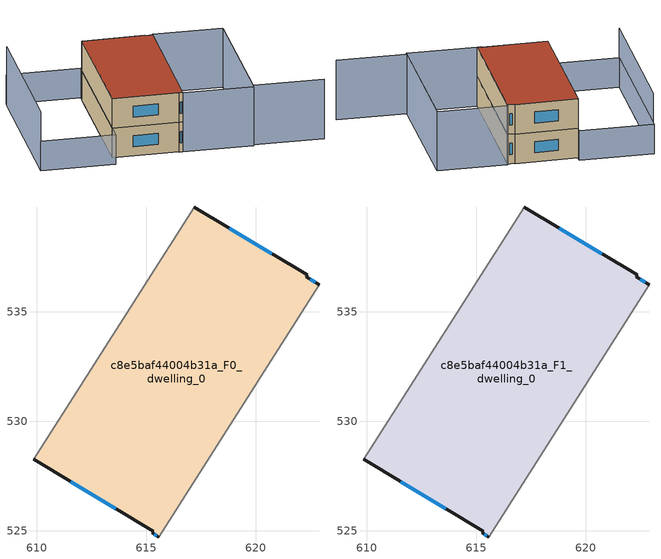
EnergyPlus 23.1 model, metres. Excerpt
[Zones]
c8e5baf44004b31a_F0_dwelling_0
 floor ground (EU_floor_Construction): 622.34,536.68 622.29,536.6 622.9,536.23 615.57,524.72 615.26,524.91 615.31,524.99 609.85,528.27 617.18,539.79 z0
 wall outside (EU_wall_Construction): 609.85,528.27 615.31,524.99 615.26,524.91 615.57,524.72 / 622.9,536.23 622.29,536.6 622.34,536.68 617.18,539.79 z0:3
 wall adiabatic (EU_wall_Construction): 617.18,539.79 609.85,528.27 / 615.57,524.72 622.9,536.23 z0:3
 window (EU_Window_Construction): 611.55,527.25 613.61,526.01 / 620.73,537.65 618.79,538.82 / 622.71,536.34 622.48,536.48 / 615.36,524.85 615.48,524.78 z0.93:2.07
c8e5baf44004b31a_F1_dwelling_0
 floor to c8e5baf44004b31a_F0_dwelling_0 (EU_floor_Construction): 622.34,536.68 622.29,536.6 622.9,536.23 615.57,524.72 615.26,524.91 615.31,524.99 609.85,528.27 617.18,539.79 z3
 wall outside (EU_wall_Construction): 609.85,528.27 615.31,524.99 615.26,524.91 615.57,524.72 / 622.9,536.23 622.29,536.6 622.34,536.68 617.18,539.79 z3:6
 wall adiabatic (EU_wall_Construction): 617.18,539.79 609.85,528.27 / 615.57,524.72 622.9,536.23 z3:6
 window (EU_Window_Construction): 611.55,527.25 613.61,526.01 / 620.73,537.65 618.79,538.82 / 622.71,536.34 622.48,536.48 / 615.36,524.85 615.48,524.78 z3.93:5.07
 roof outside (EU_roof_Construction): 615.57,524.72 622.9,536.23 622.29,536.6 622.34,536.68 617.18,539.79 609.85,528.27 615.31,524.99 615.26,524.91 z6
shading: 617.49,540.27 609.05,527.01 / 609.05,527.01 603.06,530.83 / 603.06,530.83 611.5,544.09 / 611.5,544.09 617.49,540.27 z0:3; 611.29,543.75 603.05,530.82 / 627.06,517.71 621.37,521.33 / 621.37,521.33 628.6,532.68 / 615.57,524.72 622.99,536.36 / 622.99,536.36 628.64,532.76 / 628.64,532.76 621.23,521.11 / 621.23,521.11 615.57,524.72 z0:6
[Building]
EU S2 Campaign: North Axis=0; Terrain=City; Solar Distribution=FullExterior
[Site:Location]
Montreal-Trudeau.Intl.AP: Latitude=45.4667; Longitude=-73.75; Time Zone=-5; Elevation=36
[SizingPeriod:WeatherFileDays]
AnnualSizingPeriod: Begin Month=1; Begin Day of Month=1; End Month=12; End Day of Month=31; Day of Week for Start Day=Monday; Use Weather File Daylight Saving Period=No; Use Weather File Rain and Snow Indicators=No
[MATERIAL]
EU_InternalMass_Material: Roughness=MediumRough; Thickness=0.1; Conductivity=1; Density=1800; Specific Heat=900; Thermal Absorptance=0.9; Solar Absorptance=0.7; Visible Absorptance=0.7
[MATERIAL:NOMASS] Roughness=MediumRough; Thermal Absorptance=0.9; Solar Absorptance=0.7; Visible Absorptance=0.7
Name | Thermal Resistance
EU_wall_NoMass; EU_floor_NoMass | 1.36485
EU_roof_NoMass | 2.55992
[WINDOWMATERIAL:SIMPLEGLAZINGSYSTEM]
EU_Window_SimpleGlazing: UFactor=3.92339; Solar Heat Gain Coefficient=0.8; Visible Transmittance=0.8
[CONSTRUCTION]
EU_wall_Construction: EU_wall_NoMass
EU_roof_Construction: EU_roof_NoMass
EU_floor_Construction: EU_floor_NoMass
EU_Window_Construction: EU_Window_SimpleGlazing
EU_InternalMass_Construction: EU_InternalMass_Material
[ZONE] Type=1; Multiplier=1; Ceiling Height=autocalculate; Floor Area=autocalculate; Part of Total Floor Area=Yes
Name | Volume
c8e5baf44004b31a_F0_dwelling_0 | 275.923
c8e5baf44004b31a_F1_dwelling_0 | 275.924
[INTERNALMASS] Construction=EU_InternalMass_Construction; Surface Area=91.9746
Name | Zone or ZoneList
c8e5baf44004b31a_F0_dwelling_0_EU_InternalMass | c8e5baf44004b31a_F0_dwelling_0
c8e5baf44004b31a_F1_dwelling_0_EU_InternalMass | c8e5baf44004b31a_F1_dwelling_0
[OTHEREQUIPMENT] Fuel Type=Electricity; Design Level Calculation Method=Watts/Area; Power per Zone Floor Area=1; Fraction Latent=0; Fraction Radiant=0; Fraction Lost=0; Carbon Dioxide Generation Rate=0; EndUse Subcategory=EU_Step8_InternalGains
Name | Zone or ZoneList or Space or SpaceList | Schedule
EU_Step8_InternalGain_c8e5baf44004b31a_F0_dwelling_0_f000 | c8e5baf44004b31a_F0_dwelling_0 | EU_Step8_GainSchedule_c8e5baf44004b31a_F0_dwelling_0_f000
EU_Step8_InternalGain_c8e5baf44004b31a_F1_dwelling_0_f000 | c8e5baf44004b31a_F1_dwelling_0 | EU_Step8_GainSchedule_c8e5baf44004b31a_F1_dwelling_0_f000
[ZONEVENTILATION:DESIGNFLOWRATE] Schedule=EU_AlwaysOn; Design Flow Rate Calculation Method=AirChanges/Hour; Air Changes per Hour=0.860309; Ventilation Type=Natural; Fan Pressure Rise=0; Fan Total Efficiency=1; Constant Term Coefficient=1; Temperature Term Coefficient=0; Velocity Term Coefficient=0; Velocity Squared Term Coefficient=0; Minimum Indoor Temperature=-100; Maximum Indoor Temperature=100; Delta Temperature=-100; Minimum Outdoor Temperature=-100; Maximum Outdoor Temperature=100; Maximum Wind Speed=40
Name | Zone or ZoneList or Space or SpaceList
EU_ConstantAir_c8e5baf44004b31a_F0_dwelling_0 | c8e5baf44004b31a_F0_dwelling_0
EU_ConstantAir_c8e5baf44004b31a_F1_dwelling_0 | c8e5baf44004b31a_F1_dwelling_0
[HVACTEMPLATE:THERMOSTAT] Constant Heating Setpoint=20; Constant Cooling Setpoint=50
EU_HeatOnly_c8e5baf44004b31a_F0_dwelling_0; EU_HeatOnly_c8e5baf44004b31a_F1_dwelling_0
[HVACTEMPLATE:ZONE:IDEALLOADSAIRSYSTEM] System Availability Schedule=EU_AlwaysOn; Maximum Heating Supply Air Temperature=50; Minimum Cooling Supply Air Temperature=13; Maximum Heating Supply Air Humidity Ratio=0.0156; Minimum Cooling Supply Air Humidity Ratio=0.0077; Heating Limit=NoLimit; Cooling Limit=NoLimit; Heating Availability Schedule=EU_AlwaysOn; Cooling Availability Schedule=EU_CoolingOff; Dehumidification Control Type=ConstantSensibleHeatRatio; Cooling Sensible Heat Ratio=0.7; Dehumidification Setpoint=60; Humidification Control Type=None; Humidification Setpoint=30; Outdoor Air Method=None; Outdoor Air Flow Rate per Person=0.00944; Outdoor Air Flow Rate per Zone Floor Area=0; Outdoor Air Flow Rate per Zone=0; Demand Controlled Ventilation Type=None; Outdoor Air Economizer Type=NoEconomizer; Heat Recovery Type=None; Sensible Heat Recovery Effectiveness=0.7; Latent Heat Recovery Effectiveness=0.65
Name | Template Thermostat
c8e5baf44004b31a_F0_dwelling_0 | EU_HeatOnly_c8e5baf44004b31a_F0_dwelling_0
c8e5baf44004b31a_F1_dwelling_0 | EU_HeatOnly_c8e5baf44004b31a_F1_dwelling_0
[SIZING:ZONE] Zone Cooling Design Supply Air Temperature Input Method=SupplyAirTemperature; Zone Cooling Design Supply Air Temperature=13; Zone Heating Design Supply Air Temperature Input Method=SupplyAirTemperature; Zone Heating Design Supply Air Temperature=50; Zone Cooling Design Supply Air Humidity Ratio=0.008; Zone Heating Design Supply Air Humidity Ratio=0.008; Cooling Design Air Flow Method=DesignDay; Cooling Design Air Flow Rate=0; Cooling Minimum Air Flow per Zone Floor Area=0.000762; Cooling Minimum Air Flow=0; Cooling Minimum Air Flow Fraction=0.2; Heating Design Air Flow Method=DesignDay; Heating Design Air Flow Rate=0; Heating Maximum Air Flow per Zone Floor Area=0.002032; Heating Maximum Air Flow=0.141576; Heating Maximum Air Flow Fraction=0.3; Account for Dedicated Outdoor Air System=No; Dedicated Outdoor Air System Control Strategy=NeutralSupplyAir; Dedicated Outdoor Air Low Setpoint Temperature for Design=autosize; Dedicated Outdoor Air High Setpoint Temperature for Design=autosize; Zone Load Sizing Method=Sensible Load Only No Latent Load; Zone Latent Cooling Design Supply Air Humidity Ratio Input Method=HumidityRatioDifference; Zone Cooling Design Supply Air Humidity Ratio Difference=0.005; Zone Latent Heating Design Supply Air Humidity Ratio Input Method=HumidityRatioDifference; Zone Humidification Design Supply Air Humidity Ratio Difference=0.005
c8e5baf44004b31a_F0_dwelling_0; c8e5baf44004b31a_F1_dwelling_0
[SCHEDULE:CONSTANT]
Name | Hourly Value
EU_AlwaysOn | 1
EU_CoolingOff | 0
[SCHEDULE:FILE] Column Number=1; Rows to Skip at Top=0; Number of Hours of Data=8760; Column Separator=Comma; Interpolate to Timestep=No; Minutes per Item=60; Adjust Schedule for Daylight Savings=Yes
Name | File
EU_Step8_GainSchedule_c8e5baf44004b31a_F0_dwelling_0_f000 | ../../schedules/c8e5baf44004b31a/c8e5baf44004b31a_F0_dwelling_0_f000_gain.csv
EU_Step8_GainSchedule_c8e5baf44004b31a_F1_dwelling_0_f000 | ../../schedules/c8e5baf44004b31a/c8e5baf44004b31a_F1_dwelling_0_f000_gain.csv
